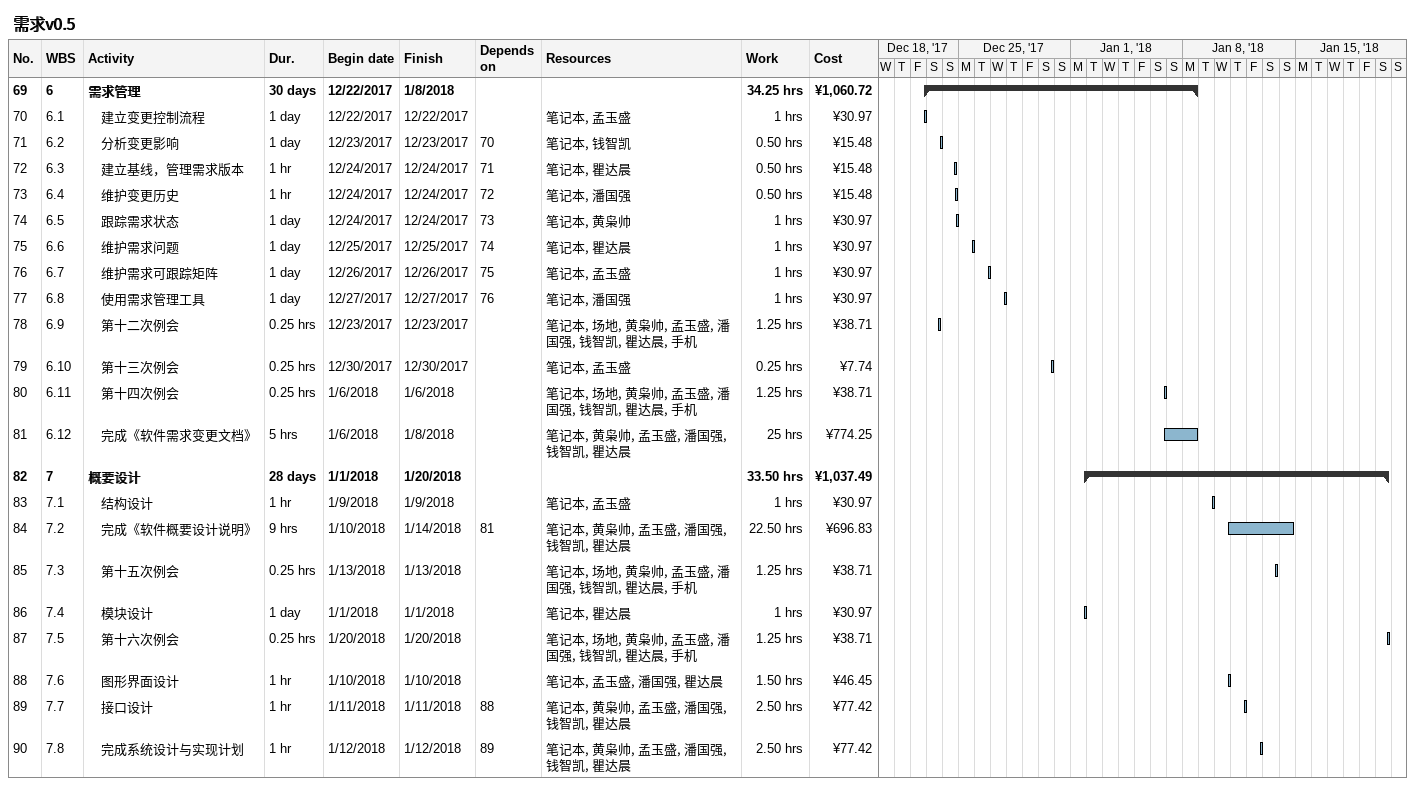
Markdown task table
需求v0.5

| ID | WBS | Task | Duration | Start | Finish | Predecessors | Resources | Work (h) | Cost (¥) |
|---|---|---|---|---|---|---|---|---|---|
| 69 | 6 | **需求管理** | 30d | 2017-12-22 | 2018-01-08 |  |  | 34.25 | 1060.72 |
| 70 | 6.1 | 建立变更控制流程 | 1d | 2017-12-22 | 2017-12-22 |  | 笔记本, 孟玉盛 | 1 | 30.97 |
| 71 | 6.2 | 分析变更影响 | 1d | 2017-12-23 | 2017-12-23 | 70 | 笔记本, 钱智凯 | 0.50 | 15.48 |
| 72 | 6.3 | 建立基线，管理需求版本 | 1h | 2017-12-24 | 2017-12-24 | 71 | 笔记本, 瞿达晨 | 0.50 | 15.48 |
| 73 | 6.4 | 维护变更历史 | 1h | 2017-12-24 | 2017-12-24 | 72 | 笔记本, 潘国强 | 0.50 | 15.48 |
| 74 | 6.5 | 跟踪需求状态 | 1d | 2017-12-24 | 2017-12-24 | 73 | 笔记本, 黄枭帅 | 1 | 30.97 |
| 75 | 6.6 | 维护需求问题 | 1d | 2017-12-25 | 2017-12-25 | 74 | 笔记本, 瞿达晨 | 1 | 30.97 |
| 76 | 6.7 | 维护需求可跟踪矩阵 | 1d | 2017-12-26 | 2017-12-26 | 75 | 笔记本, 孟玉盛 | 1 | 30.97 |
| 77 | 6.8 | 使用需求管理工具 | 1d | 2017-12-27 | 2017-12-27 | 76 | 笔记本, 潘国强 | 1 | 30.97 |
| 78 | 6.9 | 第十二次例会 | 0.25h | 2017-12-23 | 2017-12-23 |  | 笔记本, 场地, 黄枭帅, 孟玉盛, 潘国强, 钱智凯, 瞿达晨, 手机 | 1.25 | 38.71 |
| 79 | 6.10 | 第十三次例会 | 0.25h | 2017-12-30 | 2017-12-30 |  | 笔记本, 孟玉盛 | 0.25 | 7.74 |
| 80 | 6.11 | 第十四次例会 | 0.25h | 2018-01-06 | 2018-01-06 |  | 笔记本, 场地, 黄枭帅, 孟玉盛, 潘国强, 钱智凯, 瞿达晨, 手机 | 1.25 | 38.71 |
| 81 | 6.12 | 完成《软件需求变更文档》 | 5h | 2018-01-06 | 2018-01-08 |  | 笔记本, 黄枭帅, 孟玉盛, 潘国强, 钱智凯, 瞿达晨 | 25 | 774.25 |
| 82 | 7 | **概要设计** | 28d | 2018-01-01 | 2018-01-20 |  |  | 33.50 | 1037.49 |
| 83 | 7.1 | 结构设计 | 1h | 2018-01-09 | 2018-01-09 |  | 笔记本, 孟玉盛 | 1 | 30.97 |
| 84 | 7.2 | 完成《软件概要设计说明》 | 9h | 2018-01-10 | 2018-01-14 | 81 | 笔记本, 黄枭帅, 孟玉盛, 潘国强, 钱智凯, 瞿达晨 | 22.50 | 696.83 |
| 85 | 7.3 | 第十五次例会 | 0.25h | 2018-01-13 | 2018-01-13 |  | 笔记本, 场地, 黄枭帅, 孟玉盛, 潘国强, 钱智凯, 瞿达晨, 手机 | 1.25 | 38.71 |
| 86 | 7.4 | 模块设计 | 1d | 2018-01-01 | 2018-01-01 |  | 笔记本, 瞿达晨 | 1 | 30.97 |
| 87 | 7.5 | 第十六次例会 | 0.25h | 2018-01-20 | 2018-01-20 |  | 笔记本, 场地, 黄枭帅, 孟玉盛, 潘国强, 钱智凯, 瞿达晨, 手机 | 1.25 | 38.71 |
| 88 | 7.6 | 图形界面设计 | 1h | 2018-01-10 | 2018-01-10 |  | 笔记本, 孟玉盛, 潘国强, 瞿达晨 | 1.50 | 46.45 |
| 89 | 7.7 | 接口设计 | 1h | 2018-01-11 | 2018-01-11 | 88 | 笔记本, 黄枭帅, 孟玉盛, 潘国强, 钱智凯, 瞿达晨 | 2.50 | 77.42 |
| 90 | 7.8 | 完成系统设计与实现计划 | 1h | 2018-01-12 | 2018-01-12 | 89 | 笔记本, 黄枭帅, 孟玉盛, 潘国强, 钱智凯, 瞿达晨 | 2.50 | 77.42 |
